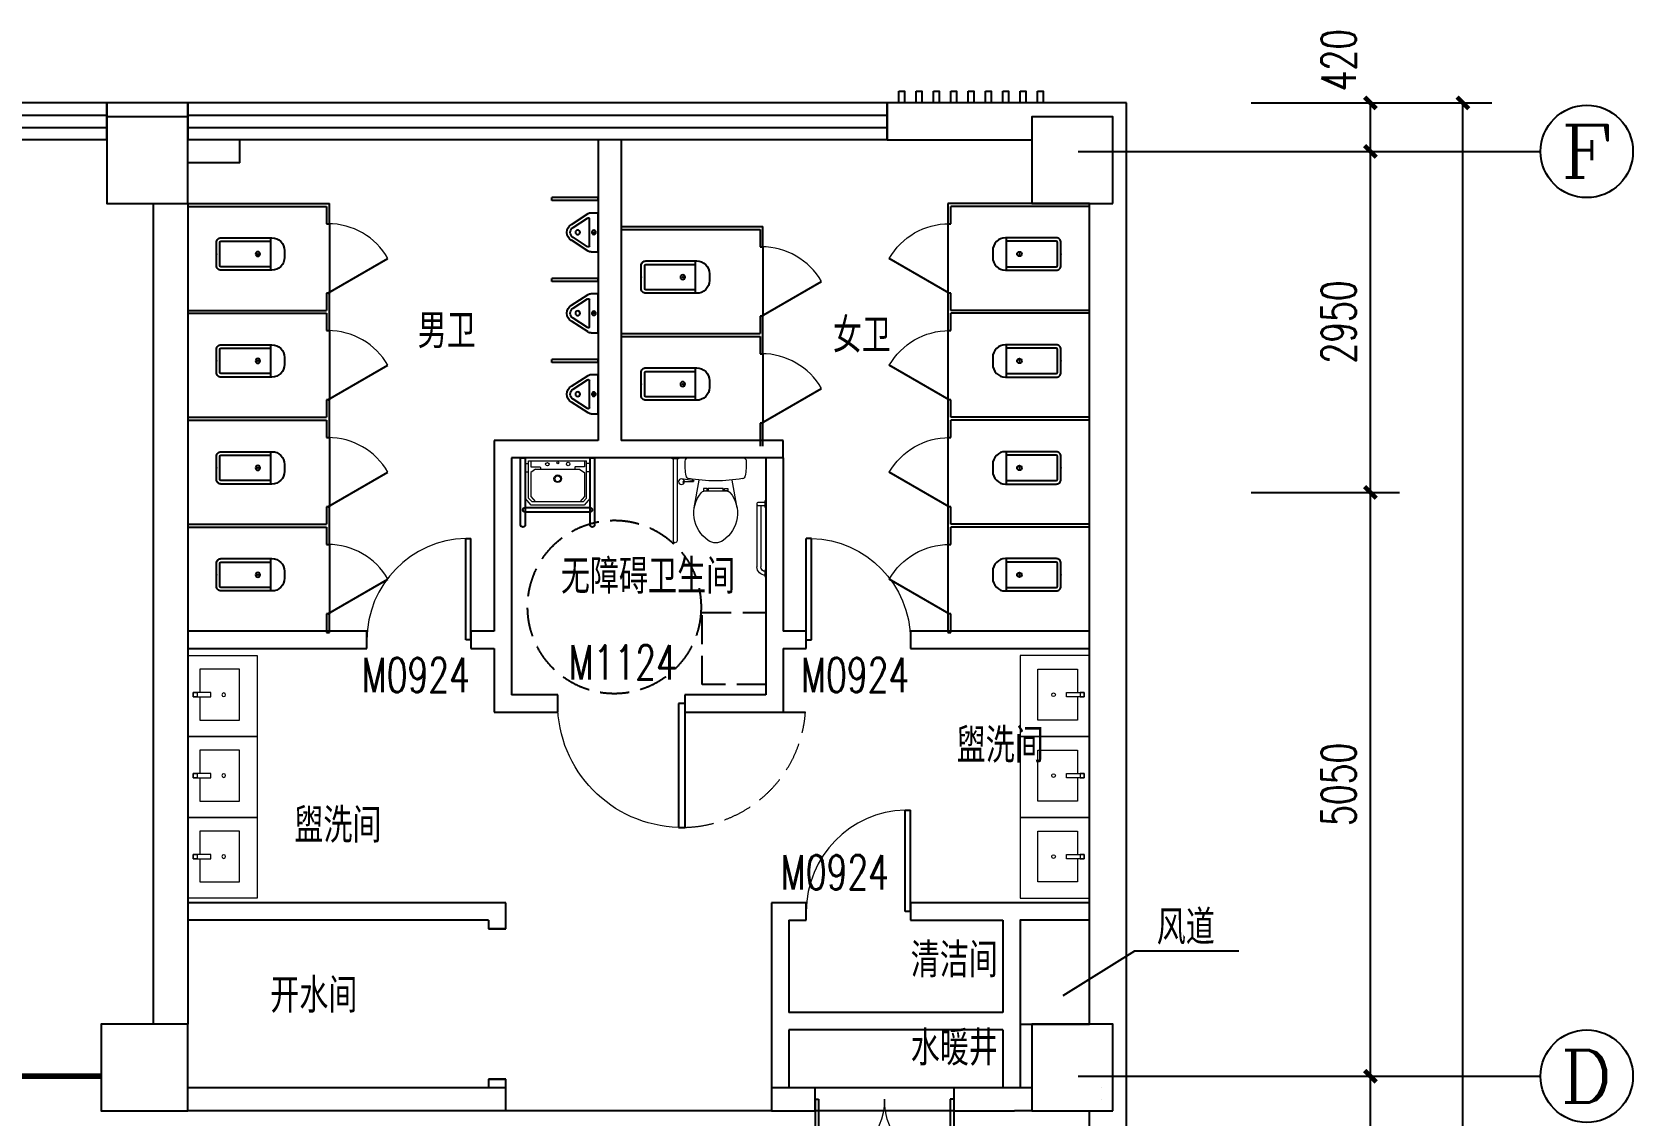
# Model space of a CAD drawing. Extents: x 2297255 to 2381355, y -608375 to -364775.
# Drawn here: x 2356455 to 2370302, y -567306 to -557929 of the extents above; entities that cross this region are included whole.
import ezdxf
from ezdxf.enums import TextEntityAlignment as Align

# ---------------------------------------------------------------- set-up
doc = ezdxf.new("R2010")
doc.units = 0
doc.header["$LTSCALE"] = 1000
doc.header["$MEASUREMENT"] = 0
doc.linetypes.add('CENTER', pattern=[2, 1.25, -0.25, 0.25, -0.25])
doc.linetypes.add('DASH', pattern=[0.35, 0.25, -0.1])
for name, color, linetype, lineweight in [('A-FLOR-IDEN', 7, 'Continuous', 20), ('A-LVTRY', 145, 'Continuous', 20), ('洁具', 144, 'Continuous', 9)]:
    doc.layers.add(name, color=color, linetype=linetype, lineweight=lineweight)
for name, color, linetype in [('AXIS', 3, 'Continuous'), ('AXIS_TEXT', 7, 'Continuous'), ('COLUMN', 9, 'Continuous'), ('LATRINE', 6, 'Continuous'), ('LVTRY', 6, 'Continuous'), ('PUB_DIM', 3, 'Continuous'), ('WALL', 9, 'Continuous'), ('WINDOW', 4, 'Continuous'), ('WINDOW_TEXT', 7, 'Continuous'), ('立面', 254, 'Continuous')]:
    doc.layers.add(name, color=color, linetype=linetype)
doc.styles.add('_TCH_AXIS', font='COMPLEX', dxfattribs={"bigfont": 'GBCBIG'})
doc.styles.add('_TCH_DIM_T3', font='SIMPLEX', dxfattribs={"width": 0.705882, "bigfont": 'GBCBIG'})
doc.styles.add('_TCH_WINDOW', font='SIMPLEX', dxfattribs={"height": 3.5, "bigfont": 'GBCBIG'})
doc.styles.add('COMPLEX', font='COMPLEX')
doc.styles.add('ROS', font='simhei.ttf', dxfattribs={"width": 0.7})
doc.dimstyles.new('_TCH_ARCH&&100', dxfattribs={"dimtxt": 297.5, "dimasz": 100, "dimexe": 250, "dimexo": 300, "dimgap": 126.25, "dimtad": 1, "dimdec": 0, "dimzin": 0, "dimdsep": 46, "dimtxsty": '_TCH_DIM_T3', "dimblk": 'ARCHTICK', "dimcen": 0.09, "dimclrt": 7, "dimazin": 2, "dimtfac": 1, "dimtdec": 0, "dimtix": 1, "dimtmove": 2, "dimatfit": 3, "dimfxl": 30, "dimtolj": 1, "dimtzin": 0, "dimarcsym": 0})

# ---------------------------------------------------------------- blocks, each defined once
blk = doc.blocks.new('$lvtry$00000200')
at = {"color": 0}
for p, q in [((-110, -40), (-110, -470)), ((100, -30), (-100, -30)), ((110, -470), (110, -40))]:
    blk.add_line(p, q, dxfattribs=at)
blk.add_lwpolyline([(100, 0), (-100, 0, 0.414214), (-140, -40), (-140, -480, 0.414214), (-30, -590), (30, -590, 0.414214), (140, -480), (140, -40, 0.414214)], format="xyb", close=True, dxfattribs=at)
blk.add_lwpolyline([(140, -470), (-140, -470)], dxfattribs=at)
blk.add_circle((0, -359), 20, dxfattribs=at)
for centre, start, end in [((-100, -40), 90, 180), ((100, -40), 0, 90)]:
    blk.add_arc(centre, 10, start, end, dxfattribs=at)
for p in [(0, 0), (0, -359)]:
    blk.add_point(p, dxfattribs=at)
blk = doc.blocks.new('$lvtry$00000107')
for p, q in [((-170, 0), (170, 0)), ((-170, -61), (-170, 0)), ((170, -61), (170, 0)), ((-162, -88), (-69, -231)), ((-124, -91), (-43, -216)), ((-116, -76), (116, -76)), ((43, -216), (124, -91)), ((69, -231), (162, -88))]:
    blk.add_line(p, q)
for centre, radius in [((0, -38), 17.7), ((0, -177), 20)]:
    blk.add_circle(centre, radius)
for centre, radius, start, end in [((-120, -61), 50, 180, 213.0863), ((-116, -86), 10, 90, 213.0863), ((116, -86), 10, 326.9137, 90), ((120, -61), 50, 326.9137, 0), ((0, -191), 80, 210, 330), ((0, -191), 50, 210, 330)]:
    blk.add_arc(centre, radius, start, end)
blk.add_point((0, -38))
blk = doc.blocks.new('52')
at = {"layer": 'A-LVTRY'}
for p, q in [((2025897, -89971), (2025897, -89427)), ((2025930, -89954), (2025930, -89427)), ((2025964, -89344), (2025974, -89344)), ((2025964, -89397), (2025964, -89344)), ((2025970, -89354), (2025964, -89354)), ((2025970, -89387), (2025964, -89387)), ((2025974, -89397), (2025964, -89397)), ((2025174, -89652), (2025174, -90361)), ((2025207, -90361), (2025207, -89652)), ((2025355, -89937), (2025396, -90178)), ((2025725, -89937), (2025684, -90178)), ((2025964, -89954), (2025914, -89954)), ((2025914, -89987), (2025964, -89987)), ((2025964, -89944), (2025974, -89944)), ((2025964, -89997), (2025964, -89944)), ((2025974, -89997), (2025964, -89997)), ((2025435, -90084), (2025465, -90084)), ((2025435, -90106), (2025435, -90084)), ((2025465, -90106), (2025435, -90106)), ((2025465, -90084), (2025465, -90106)), ((2025475, -90101), (2025465, -90101)), ((2025475, -90106), (2025475, -90084)), ((2025605, -90106), (2025475, -90106)), ((2025605, -90084), (2025605, -90106)), ((2025605, -90101), (2025615, -90101)), ((2025615, -90084), (2025615, -90106)), ((2025645, -90084), (2025615, -90084)), ((2025615, -90106), (2025645, -90106)), ((2025645, -90106), (2025645, -90084)), ((2025333, -90174), (2025244, -90189)), ((2025259, -90164), (2025344, -90164)), ((2025352, -90170), (2025339, -90176)), ((2025164, -90361), (2025164, -90371)), ((2025217, -90361), (2025164, -90361)), ((2025217, -90371), (2025217, -90361))]:
    blk.add_line(p, q, dxfattribs=at)
blk.add_circle((2025244, -90164), 25, dxfattribs=at)
for centre, radius, start, end in [((2025970, -89427), 73, 90, 180), ((2025970, -89427), 40, 90, 180), ((2025190, -89652), 16.5, 0, 180), ((2025634, -89890), 283, 124.2055, 219.7691), ((2025540, -89751), 116, 55.7945, 124.2055), ((2025446, -89890), 283, 320.2309, 55.7945), ((2025914, -89971), 16.5, 90, 270), ((2025440, -90052), 30, 219.7691, 265.5534), ((2025540, -88761), 1325, 265.5534, 274.4466), ((2025641, -90052), 30, 274.4466, 320.2309), ((2025259, -90159), 4.47, 188.438, 270), ((2025956, -90326), 681, 170.5677, 181.2905), ((2025314, -90219), 30, 99.3924, 170.5677), ((2025540, -91588), 1417, 80.6076, 99.3924), ((2025334, -90181), 7.2, 44.8093, 99.6071), ((2025349, -90181), 11.1, 71.5159, 152.1438), ((2025344, -90172), 8.66, 13.4092, 90), ((2025766, -90219), 30, 9.4323, 80.6076), ((2025124, -90326), 681, 358.7095, 9.4323), ((2025305, -90341), 30, 181.2905, 270), ((2025775, -90341), 30, 270, 358.7095)]:
    blk.add_arc(centre, radius, start, end, dxfattribs=at)
blk = doc.blocks.new('$plan$00003700')
at = {"layer": '洁具'}
for p, q in [((-279, -123), (-251, -123)), ((-277, -51), (-251, -51)), ((-251, -349), (-251, -26)), ((-251, -26), (251, -26)), ((-232, -26), (-232, -79)), ((-232, -79), (-154, -79)), ((-191, -100), (-232, -127)), ((-232, -127), (-232, -335)), ((-191, -100), (189, -100)), ((-149, -84), (-149, -100)), ((148, -84), (148, -100)), ((232, -79), (153, -79)), ((192, -101), (232, -127)), ((232, -26), (232, -79)), ((232, -127), (232, -335)), ((251, -349), (251, -26)), ((279, -51), (253, -51)), ((281, -123), (253, -123)), ((-221, -381), (-251, -349)), ((-232, -335), (-191, -381)), ((222, -381), (-221, -381)), ((232, -335), (191, -381)), ((222, -381), (251, -349))]:
    blk.add_line(p, q, dxfattribs=at)
blk.add_lwpolyline([(280, -350), (230, -410), (-230, -410), (-280, -350), (-280, 0), (280, 0)], close=True, dxfattribs=at)
for centre, radius in [((-89, -56), 15), ((1, -44), 8), ((91, -54), 15), ((1, -182), 33.1), ((1, -182), 24.9)]:
    blk.add_circle(centre, radius, dxfattribs=at)
for centre, start, end in [((-154, -84), 0, 90), ((153, -84), 90, 180), ((189, -105), 57.2444, 90)]:
    blk.add_arc(centre, 5, start, end, dxfattribs=at)
blk = doc.blocks.new('A$C372F7DB2')
at = {"layer": 'LVTRY'}
for points in [[(-580, -40, -1), (-580, 0), (0, 0), (0, -40)], [(-470, -39, -1), (-431, -39), (-431, -600, -1), (-470, -600)], [(-580, -640, -1), (-580, -600), (0, -600), (0, -640)]]:
    blk.add_lwpolyline(points, format="xyb", close=True, dxfattribs=at)
at = {"layer": 'LVTRY', "rotation": 269.9999999999999}
blk.add_blockref('$plan$00003700', (0, -320, 0), dxfattribs=at)
blk = doc.blocks.new('A$C549865D3')
at = {"layer": 'A-LVTRY'}
blk.add_lwpolyline([(299, 430), (550, 430), (550, 0), (0, 0), (0, 430), (252, 430)], dxfattribs=at)
for points in [[(252, 500), (252, 458), (299, 458), (299, 500)], [(299, 500), (299, 310), (252, 310), (252, 500)]]:
    blk.add_lwpolyline(points, close=True, dxfattribs=at)
blk.add_circle((275, 170), 20, dxfattribs=at)
blk = doc.blocks.new('2313414')
at = {"layer": 'A-LVTRY'}
blk.add_lwpolyline([(1698294, -109163), (1698294, -108463), (1698894, -108463), (1698894, -109163)], close=True, dxfattribs=at)
at = {"layer": 'A-LVTRY', "xscale": -0.8, "yscale": 0.8, "zscale": 0.8, "rotation": 90}
blk.add_blockref('A$C549865D3', (1698741, -108582), dxfattribs=at)
blk = doc.blocks.new('_ArchTick')
at = {"color": 0, "linetype": 'ByBlock', "const_width": 0.4}
blk.add_lwpolyline([(-0.5, -0.5), (0.5, 0.5)], dxfattribs=at)
blk = doc.blocks.new('*D134')
at = {"layer": 'Defpoints', "color": 0, "transparency": 16777216}
for p in [(16304, 19701), (17636, 19701), (16304, 19281)]:
    blk.add_point(p, dxfattribs=at)
at = {"layer": 'PUB_DIM', "color": 0, "lineweight": -2, "transparency": 16777216}
for p, q in [((16604, 19701), (17886, 19701)), ((17636, 19281), (17636, 19701)), ((16604, 19281), (17886, 19281))]:
    blk.add_line(p, q, dxfattribs=at)
at = {"layer": 'PUB_DIM', "color": 0, "lineweight": -2, "transparency": 16777216, "xscale": 100, "yscale": 100, "zscale": 100}
for p, rotation in [((17636, 19701), 90), ((17636, 19281), 270)]:
    blk.add_blockref('_ArchTick', p, dxfattribs=dict(at, rotation=rotation))
at = {"layer": 'PUB_DIM', "color": 7, "transparency": 16777216, "insert": (17361, 20071), "char_height": 297.5, "attachment_point": 5, "rotation": 90, "style": '_TCH_DIM_T3'}
blk.add_mtext('\\A1;420', dxfattribs=at)
blk = doc.blocks.new('*D135')
at = {"layer": 'Defpoints', "color": 0, "transparency": 16777216}
for p in [(16304, 19281), (17636, 19281), (16304, 16331)]:
    blk.add_point(p, dxfattribs=at)
at = {"layer": 'PUB_DIM', "color": 0, "lineweight": -2, "transparency": 16777216}
for p, q in [((16604, 19281), (17886, 19281)), ((17636, 16331), (17636, 19281)), ((16604, 16331), (17886, 16331))]:
    blk.add_line(p, q, dxfattribs=at)
at = {"layer": 'PUB_DIM', "color": 0, "lineweight": -2, "transparency": 16777216, "xscale": 100, "yscale": 100, "zscale": 100}
for p, rotation in [((17636, 19281), 90), ((17636, 16331), 270)]:
    blk.add_blockref('_ArchTick', p, dxfattribs=dict(at, rotation=rotation))
at = {"layer": 'PUB_DIM', "color": 7, "transparency": 16777216, "insert": (17361, 17806), "char_height": 297.5, "attachment_point": 5, "rotation": 90, "style": '_TCH_DIM_T3'}
blk.add_mtext('\\A1;2950', dxfattribs=at)
blk = doc.blocks.new('*D136')
at = {"layer": 'Defpoints', "color": 0, "transparency": 16777216}
for p in [(16304, 16331), (17636, 16331), (16304, 11281)]:
    blk.add_point(p, dxfattribs=at)
at = {"layer": 'PUB_DIM', "color": 0, "lineweight": -2, "transparency": 16777216}
for p, q in [((16604, 16331), (17886, 16331)), ((17636, 11281), (17636, 16331)), ((16604, 11281), (17886, 11281))]:
    blk.add_line(p, q, dxfattribs=at)
at = {"layer": 'PUB_DIM', "color": 0, "lineweight": -2, "transparency": 16777216, "xscale": 100, "yscale": 100, "zscale": 100}
for p, rotation in [((17636, 16331), 90), ((17636, 11281), 270)]:
    blk.add_blockref('_ArchTick', p, dxfattribs=dict(at, rotation=rotation))
at = {"layer": 'PUB_DIM', "color": 7, "transparency": 16777216, "insert": (17361, 13806), "char_height": 297.5, "attachment_point": 5, "rotation": 90, "style": '_TCH_DIM_T3'}
blk.add_mtext('\\A1;5050', dxfattribs=at)
blk = doc.blocks.new('*D137')
at = {"layer": 'Defpoints', "color": 0, "transparency": 16777216}
for p in [(16304, 11281), (17636, 11281), (16304, 3281)]:
    blk.add_point(p, dxfattribs=at)
at = {"layer": 'PUB_DIM', "color": 0, "lineweight": -2, "transparency": 16777216}
for p, q in [((16604, 11281), (17886, 11281)), ((17636, 3281), (17636, 11281)), ((16604, 3281), (17886, 3281))]:
    blk.add_line(p, q, dxfattribs=at)
at = {"layer": 'PUB_DIM', "color": 0, "lineweight": -2, "transparency": 16777216, "xscale": 100, "yscale": 100, "zscale": 100}
for p, rotation in [((17636, 11281), 90), ((17636, 3281), 270)]:
    blk.add_blockref('_ArchTick', p, dxfattribs=dict(at, rotation=rotation))
at = {"layer": 'PUB_DIM', "color": 7, "transparency": 16777216, "insert": (17361, 7281), "char_height": 297.5, "attachment_point": 5, "rotation": 90, "style": '_TCH_DIM_T3'}
blk.add_mtext('\\A1;8000', dxfattribs=at)
blk = doc.blocks.new('*D141')
at = {"layer": 'Defpoints', "color": 0, "transparency": 16777216}
for p in [(17245, 19701), (18436, 19701), (17245, -11019)]:
    blk.add_point(p, dxfattribs=at)
at = {"layer": 'PUB_DIM', "color": 0, "lineweight": -2, "transparency": 16777216}
for p, q in [((17545, 19701), (18686, 19701)), ((18436, -11019), (18436, 19701)), ((17545, -11019), (18686, -11019))]:
    blk.add_line(p, q, dxfattribs=at)
at = {"layer": 'PUB_DIM', "color": 0, "lineweight": -2, "transparency": 16777216, "xscale": 100, "yscale": 100, "zscale": 100}
for p, rotation in [((18436, 19701), 90), ((18436, -11019), 270)]:
    blk.add_blockref('_ArchTick', p, dxfattribs=dict(at, rotation=rotation))
at = {"layer": 'PUB_DIM', "color": 7, "transparency": 16777216, "insert": (18161, 4341), "char_height": 297.5, "attachment_point": 5, "rotation": 90, "style": '_TCH_DIM_T3'}
blk.add_mtext('\\A1;30720', dxfattribs=at)
blk = doc.blocks.new('*D281')
at = {"layer": 'Defpoints', "color": 0, "transparency": 16777216}
for p in [(16304, 19701), (17636, 19701), (16304, 19281)]:
    blk.add_point(p, dxfattribs=at)
at = {"layer": 'PUB_DIM', "color": 0, "lineweight": -2, "transparency": 16777216}
for p, q in [((16604, 19701), (17886, 19701)), ((17636, 19281), (17636, 19701)), ((16604, 19281), (17886, 19281))]:
    blk.add_line(p, q, dxfattribs=at)
at = {"layer": 'PUB_DIM', "color": 0, "lineweight": -2, "transparency": 16777216, "xscale": 100, "yscale": 100, "zscale": 100}
for p, rotation in [((17636, 19701), 90), ((17636, 19281), 270)]:
    blk.add_blockref('_ArchTick', p, dxfattribs=dict(at, rotation=rotation))
at = {"layer": 'PUB_DIM', "color": 7, "transparency": 16777216, "insert": (17361, 20071), "char_height": 297.5, "attachment_point": 5, "rotation": 90, "style": '_TCH_DIM_T3'}
blk.add_mtext('\\A1;420', dxfattribs=at)
blk = doc.blocks.new('*D282')
at = {"layer": 'Defpoints', "color": 0, "transparency": 16777216}
for p in [(16304, 19281), (17636, 19281), (16304, 16331)]:
    blk.add_point(p, dxfattribs=at)
at = {"layer": 'PUB_DIM', "color": 0, "lineweight": -2, "transparency": 16777216}
for p, q in [((16604, 19281), (17886, 19281)), ((17636, 16331), (17636, 19281)), ((16604, 16331), (17886, 16331))]:
    blk.add_line(p, q, dxfattribs=at)
at = {"layer": 'PUB_DIM', "color": 0, "lineweight": -2, "transparency": 16777216, "xscale": 100, "yscale": 100, "zscale": 100}
for p, rotation in [((17636, 19281), 90), ((17636, 16331), 270)]:
    blk.add_blockref('_ArchTick', p, dxfattribs=dict(at, rotation=rotation))
at = {"layer": 'PUB_DIM', "color": 7, "transparency": 16777216, "insert": (17361, 17806), "char_height": 297.5, "attachment_point": 5, "rotation": 90, "style": '_TCH_DIM_T3'}
blk.add_mtext('\\A1;2950', dxfattribs=at)
blk = doc.blocks.new('*D283')
at = {"layer": 'Defpoints', "color": 0, "transparency": 16777216}
for p in [(16304, 16331), (17636, 16331), (16304, 11281)]:
    blk.add_point(p, dxfattribs=at)
at = {"layer": 'PUB_DIM', "color": 0, "lineweight": -2, "transparency": 16777216}
for p, q in [((16604, 16331), (17886, 16331)), ((17636, 11281), (17636, 16331)), ((16604, 11281), (17886, 11281))]:
    blk.add_line(p, q, dxfattribs=at)
at = {"layer": 'PUB_DIM', "color": 0, "lineweight": -2, "transparency": 16777216, "xscale": 100, "yscale": 100, "zscale": 100}
for p, rotation in [((17636, 16331), 90), ((17636, 11281), 270)]:
    blk.add_blockref('_ArchTick', p, dxfattribs=dict(at, rotation=rotation))
at = {"layer": 'PUB_DIM', "color": 7, "transparency": 16777216, "insert": (17361, 13806), "char_height": 297.5, "attachment_point": 5, "rotation": 90, "style": '_TCH_DIM_T3'}
blk.add_mtext('\\A1;5050', dxfattribs=at)
blk = doc.blocks.new('*D284')
at = {"layer": 'Defpoints', "color": 0, "transparency": 16777216}
for p in [(16304, 11281), (17636, 11281), (16304, 3281)]:
    blk.add_point(p, dxfattribs=at)
at = {"layer": 'PUB_DIM', "color": 0, "lineweight": -2, "transparency": 16777216}
for p, q in [((16604, 11281), (17886, 11281)), ((17636, 3281), (17636, 11281)), ((16604, 3281), (17886, 3281))]:
    blk.add_line(p, q, dxfattribs=at)
at = {"layer": 'PUB_DIM', "color": 0, "lineweight": -2, "transparency": 16777216, "xscale": 100, "yscale": 100, "zscale": 100}
for p, rotation in [((17636, 11281), 90), ((17636, 3281), 270)]:
    blk.add_blockref('_ArchTick', p, dxfattribs=dict(at, rotation=rotation))
at = {"layer": 'PUB_DIM', "color": 7, "transparency": 16777216, "insert": (17361, 7281), "char_height": 297.5, "attachment_point": 5, "rotation": 90, "style": '_TCH_DIM_T3'}
blk.add_mtext('\\A1;8000', dxfattribs=at)
blk = doc.blocks.new('*D288')
at = {"layer": 'Defpoints', "color": 0, "transparency": 16777216}
for p in [(17245, 19701), (18436, 19701), (17245, -11019)]:
    blk.add_point(p, dxfattribs=at)
at = {"layer": 'PUB_DIM', "color": 0, "lineweight": -2, "transparency": 16777216}
for p, q in [((17545, 19701), (18686, 19701)), ((18436, -11019), (18436, 19701)), ((17545, -11019), (18686, -11019))]:
    blk.add_line(p, q, dxfattribs=at)
at = {"layer": 'PUB_DIM', "color": 0, "lineweight": -2, "transparency": 16777216, "xscale": 100, "yscale": 100, "zscale": 100}
for p, rotation in [((18436, 19701), 90), ((18436, -11019), 270)]:
    blk.add_blockref('_ArchTick', p, dxfattribs=dict(at, rotation=rotation))
at = {"layer": 'PUB_DIM', "color": 7, "transparency": 16777216, "insert": (18161, 4341), "char_height": 297.5, "attachment_point": 5, "rotation": 90, "style": '_TCH_DIM_T3'}
blk.add_mtext('\\A1;30720', dxfattribs=at)
blk = doc.blocks.new('_FZHK')
blk.add_lwpolyline([(-0.5, -0.5), (0.5, -0.5), (0.5, 0.5), (-0.5, 0.5)], close=True)
blk = doc.blocks.new('$WINLIB2D$00000001')
at = {"color": 0}
for points in [[(-0.5, 0.5), (-0.5, -0.5)], [(-0.5, 0.5), (0.5, 0.5)], [(0.5, -0.5), (0.5, 0.5)], [(0.5, 0.1667), (-0.5, 0.1667)], [(0.5, -0.1667), (-0.5, -0.1667)], [(-0.5, -0.5), (0.5, -0.5)]]:
    blk.add_lwpolyline(points, dxfattribs=at)
blk = doc.blocks.new('*D541')
at = {"layer": 'Defpoints', "color": 0, "transparency": 16777216}
for p in [(16304, 19701), (17636, 19701), (16304, 19281)]:
    blk.add_point(p, dxfattribs=at)
at = {"layer": 'PUB_DIM', "color": 0, "lineweight": -2, "transparency": 16777216}
for p, q in [((16604, 19701), (17886, 19701)), ((17636, 19281), (17636, 19701)), ((16604, 19281), (17886, 19281))]:
    blk.add_line(p, q, dxfattribs=at)
at = {"layer": 'PUB_DIM', "color": 0, "lineweight": -2, "transparency": 16777216, "xscale": 100, "yscale": 100, "zscale": 100}
for p, rotation in [((17636, 19701), 90), ((17636, 19281), 270)]:
    blk.add_blockref('_ArchTick', p, dxfattribs=dict(at, rotation=rotation))
at = {"layer": 'PUB_DIM', "color": 7, "transparency": 16777216, "insert": (17361, 20071), "char_height": 297.5, "attachment_point": 5, "rotation": 90, "style": '_TCH_DIM_T3'}
blk.add_mtext('\\A1;420', dxfattribs=at)
blk = doc.blocks.new('*D542')
at = {"layer": 'Defpoints', "color": 0, "transparency": 16777216}
for p in [(16304, 19281), (17636, 19281), (16304, 16331)]:
    blk.add_point(p, dxfattribs=at)
at = {"layer": 'PUB_DIM', "color": 0, "lineweight": -2, "transparency": 16777216}
for p, q in [((16604, 19281), (17886, 19281)), ((17636, 16331), (17636, 19281)), ((16604, 16331), (17886, 16331))]:
    blk.add_line(p, q, dxfattribs=at)
at = {"layer": 'PUB_DIM', "color": 0, "lineweight": -2, "transparency": 16777216, "xscale": 100, "yscale": 100, "zscale": 100}
for p, rotation in [((17636, 19281), 90), ((17636, 16331), 270)]:
    blk.add_blockref('_ArchTick', p, dxfattribs=dict(at, rotation=rotation))
at = {"layer": 'PUB_DIM', "color": 7, "transparency": 16777216, "insert": (17361, 17806), "char_height": 297.5, "attachment_point": 5, "rotation": 90, "style": '_TCH_DIM_T3'}
blk.add_mtext('\\A1;2950', dxfattribs=at)
blk = doc.blocks.new('*D543')
at = {"layer": 'Defpoints', "color": 0, "transparency": 16777216}
for p in [(16304, 16331), (17636, 16331), (16304, 11281)]:
    blk.add_point(p, dxfattribs=at)
at = {"layer": 'PUB_DIM', "color": 0, "lineweight": -2, "transparency": 16777216}
for p, q in [((16604, 16331), (17886, 16331)), ((17636, 11281), (17636, 16331)), ((16604, 11281), (17886, 11281))]:
    blk.add_line(p, q, dxfattribs=at)
at = {"layer": 'PUB_DIM', "color": 0, "lineweight": -2, "transparency": 16777216, "xscale": 100, "yscale": 100, "zscale": 100}
for p, rotation in [((17636, 16331), 90), ((17636, 11281), 270)]:
    blk.add_blockref('_ArchTick', p, dxfattribs=dict(at, rotation=rotation))
at = {"layer": 'PUB_DIM', "color": 7, "transparency": 16777216, "insert": (17361, 13806), "char_height": 297.5, "attachment_point": 5, "rotation": 90, "style": '_TCH_DIM_T3'}
blk.add_mtext('\\A1;5050', dxfattribs=at)
blk = doc.blocks.new('*D544')
at = {"layer": 'Defpoints', "color": 0, "transparency": 16777216}
for p in [(16304, 11281), (17636, 11281), (16304, 3281)]:
    blk.add_point(p, dxfattribs=at)
at = {"layer": 'PUB_DIM', "color": 0, "lineweight": -2, "transparency": 16777216}
for p, q in [((16604, 11281), (17886, 11281)), ((17636, 3281), (17636, 11281)), ((16604, 3281), (17886, 3281))]:
    blk.add_line(p, q, dxfattribs=at)
at = {"layer": 'PUB_DIM', "color": 0, "lineweight": -2, "transparency": 16777216, "xscale": 100, "yscale": 100, "zscale": 100}
for p, rotation in [((17636, 11281), 90), ((17636, 3281), 270)]:
    blk.add_blockref('_ArchTick', p, dxfattribs=dict(at, rotation=rotation))
at = {"layer": 'PUB_DIM', "color": 7, "transparency": 16777216, "insert": (17361, 7281), "char_height": 297.5, "attachment_point": 5, "rotation": 90, "style": '_TCH_DIM_T3'}
blk.add_mtext('\\A1;8000', dxfattribs=at)
blk = doc.blocks.new('*D548')
at = {"layer": 'Defpoints', "color": 0, "transparency": 16777216}
for p in [(17245, 19701), (18436, 19701), (17245, -11019)]:
    blk.add_point(p, dxfattribs=at)
at = {"layer": 'PUB_DIM', "color": 0, "lineweight": -2, "transparency": 16777216}
for p, q in [((17545, 19701), (18686, 19701)), ((18436, -11019), (18436, 19701)), ((17545, -11019), (18686, -11019))]:
    blk.add_line(p, q, dxfattribs=at)
at = {"layer": 'PUB_DIM', "color": 0, "lineweight": -2, "transparency": 16777216, "xscale": 100, "yscale": 100, "zscale": 100}
for p, rotation in [((18436, 19701), 90), ((18436, -11019), 270)]:
    blk.add_blockref('_ArchTick', p, dxfattribs=dict(at, rotation=rotation))
at = {"layer": 'PUB_DIM', "color": 7, "transparency": 16777216, "insert": (18161, 4341), "char_height": 297.5, "attachment_point": 5, "rotation": 90, "style": '_TCH_DIM_T3'}
blk.add_mtext('\\A1;30720', dxfattribs=at)
blk = doc.blocks.new('_AXISO')
blk.add_circle((0, 0), 0.5)
at = {"layer": 'AXIS_TEXT', "style": 'COMPLEX', "width": 1.041667}
blk.add_attdef('A', text='', height=0.56, dxfattribs=at).set_placement((-0.25, -0.28), (0.25, -0.28), align=Align.FIT)
blk = doc.blocks.new('$DorLib2D$00000002')
for p, q in [((-0.5, 0), (-0.5, 0.4875)), ((-0.475, 0.4875), (-0.5, 0.4875)), ((-0.475, 0), (-0.475, 0.4875)), ((0.475, 0), (0.475, 0.4875)), ((0.475, 0.4875), (0.5, 0.4875)), ((0.5, 0), (0.5, 0.4875)), ((-0.5, 0), (-0.475, 0)), ((0.5, 0), (0.475, 0))]:
    blk.add_line(p, q)
at = {"lineweight": 13}
for centre, start, end in [((-0.4875, 0), 0, 88.53072), ((0.4875, 0), 91.46928, 180)]:
    blk.add_arc(centre, 0.4875, start, end, dxfattribs=at)
blk = doc.blocks.new('$TCHSYS$APDOOR2D')
blk.add_line((0.5, 0), (0, 0.866))
at = {"lineweight": 13}
blk.add_arc((0.5, 0), 1, 120, 180, dxfattribs=at)
blk = doc.blocks.new('$DorLib2D$00000001')
for p, q in [((0.45, 0.975), (0.5, 0.975)), ((0.45, 0), (0.45, 0.975)), ((0.5, 0), (0.5, 0.975)), ((0.5, 0), (0.45, 0))]:
    blk.add_line(p, q)
at = {"lineweight": 13}
blk.add_arc((0.475, 0), 0.975, 91.4693, 180, dxfattribs=at)
blk = doc.blocks.new('A$C5FE91731')
for p, q in [((12556.8, 14431.1), (12750.6, 14431.1)), ((12456.8, 10981.1), (10156.8, 10981.1))]:
    blk.add_line(p, q)
at = {"color": 175}
for points in [[(13556.8, 19801.1), (13606.8, 19801.1), (13606.8, 19701.1), (13556.8, 19701.1)], [(13706.8, 19801.1), (13756.8, 19801.1), (13756.8, 19701.1), (13706.8, 19701.1)], [(13856.8, 19801.1), (13906.8, 19801.1), (13906.8, 19701.1), (13856.8, 19701.1)], [(14006.8, 19801.1), (14056.8, 19801.1), (14056.8, 19701.1), (14006.8, 19701.1)], [(14156.8, 19801.1), (14206.8, 19801.1), (14206.8, 19701.1), (14156.8, 19701.1)], [(14306.8, 19801.1), (14356.8, 19801.1), (14356.8, 19701.1), (14306.8, 19701.1)], [(14456.8, 19801.1), (14506.8, 19801.1), (14506.8, 19701.1), (14456.8, 19701.1)], [(14606.8, 19801.1), (14656.8, 19801.1), (14656.8, 19701.1), (14606.8, 19701.1)], [(14756.8, 19801.1), (14806.8, 19801.1), (14806.8, 19701.1), (14756.8, 19701.1)]]:
    blk.add_lwpolyline(points, close=True, dxfattribs=at)
at = {"linetype": 'DASH'}
blk.add_lwpolyline([(11856.8, 15293.7), (12406.8, 15293.7), (12406.8, 14668.7), (11856.8, 14668.7)], close=True, dxfattribs=at)
blk.add_lwpolyline([(15206.8, 12631.1), (14606.8, 12631.1), (14606.8, 11731.1), (15206.8, 11731.1)], close=True)
blk.add_lwpolyline([(14977.7, 11978.1), (15599.2, 12366.8), (16497.9, 12366.8)])
blk.add_circle((11096.6, 15340), 750, dxfattribs=at)
at = {"linetype": 'DASH', "lineweight": 13}
blk.add_arc((11679.3, 14505.7), 1072.5, 271.46928, 356.00891, dxfattribs=at)
at = {"layer": 'AXIS'}
for p, q in [((15106.8, 19281.1), (19106.8, 19281.1)), ((15106.8, 11281.1), (19106.8, 11281.1))]:
    blk.add_line(p, q, dxfattribs=at)
at = {"layer": 'LATRINE'}
for p, q in [((7406.8, 18831.1), (8631.8, 18831.1)), ((7406.8, 18831.1), (7406.8, 18806.1)), ((7406.8, 18806.1), (8606.8, 18806.1)), ((8606.8, 18806.1), (8606.8, 18656.1)), ((8631.8, 18656.1), (8631.8, 18831.1)), ((13981.3, 18831.1), (13981.3, 18656.1)), ((15206.8, 18831.1), (13981.3, 18831.1)), ((14006.3, 18656.1), (14006.3, 18806.1)), ((15206.8, 18806.1), (14006.3, 18806.1)), ((15206.8, 18806.1), (15206.8, 18831.1)), ((8606.8, 18656.1), (8631.8, 18656.1)), ((8631.8, 18656.1, 400), (8631.8, 18056.1, 400)), ((11156.8, 18631.1), (12381.8, 18631.1)), ((11156.8, 18631.1), (11156.8, 18606.1)), ((11156.8, 18606.1), (12356.8, 18606.1)), ((12356.8, 18606.1), (12356.8, 18456.1)), ((12381.8, 18456.1), (12381.8, 18631.1)), ((13981.3, 18656.1), (14006.3, 18656.1)), ((13981.3, 18656.1, 400), (13981.3, 18056.1, 400)), ((12356.8, 18456.1), (12381.8, 18456.1)), ((12381.8, 18456.1, 400), (12381.8, 17856.1, 400)), ((8631.8, 18056.1), (8606.8, 18056.1)), ((8606.8, 18056.1), (8606.8, 17906.1)), ((8631.8, 17893.6), (8631.8, 18056.1)), ((14006.3, 18056.1), (13981.3, 18056.1)), ((13981.3, 18056.1), (13981.3, 17893.6)), ((14006.3, 17906.1), (14006.3, 18056.1)), ((7406.8, 17906.1), (8606.8, 17906.1)), ((7406.8, 17906.1), (7406.8, 17881.1)), ((7406.8, 17881.1), (8606.8, 17881.1)), ((8606.8, 17881.1), (8606.8, 17731.1)), ((8631.8, 17731.1), (8631.8, 17893.6)), ((13981.3, 17893.6), (13981.3, 17731.1)), ((15206.8, 17906.1), (14006.3, 17906.1)), ((15206.8, 17881.1), (14006.3, 17881.1)), ((14006.3, 17731.1), (14006.3, 17881.1)), ((15206.8, 17881.1), (15206.8, 17906.1)), ((8606.8, 17731.1), (8631.8, 17731.1)), ((8631.8, 17731.1, 400), (8631.8, 17131.1, 400)), ((12381.8, 17856.1), (12356.8, 17856.1)), ((12356.8, 17856.1), (12356.8, 17706.1)), ((12381.8, 17693.6), (12381.8, 17856.1)), ((13981.3, 17731.1), (14006.3, 17731.1)), ((13981.3, 17731.1, 400), (13981.3, 17131.1, 400)), ((11156.8, 17706.1), (12356.8, 17706.1)), ((11156.8, 17706.1), (11156.8, 17681.1)), ((11156.8, 17681.1), (12356.8, 17681.1)), ((12356.8, 17681.1), (12356.8, 17531.1)), ((12381.8, 17531.1), (12381.8, 17693.6)), ((12356.8, 17531.1), (12381.8, 17531.1)), ((12381.8, 17531.1, 400), (12381.8, 16931.1, 400)), ((8631.8, 17131.1), (8606.8, 17131.1)), ((8606.8, 17131.1), (8606.8, 16981.1)), ((8631.8, 16968.6), (8631.8, 17131.1)), ((14006.3, 17131.1), (13981.3, 17131.1)), ((13981.3, 17131.1), (13981.3, 16968.6)), ((14006.3, 16981.1), (14006.3, 17131.1)), ((7406.8, 16981.1), (8606.8, 16981.1)), ((7406.8, 16981.1), (7406.8, 16956.1)), ((7406.8, 16956.1), (8606.8, 16956.1)), ((8606.8, 16956.1), (8606.8, 16806.1)), ((8631.8, 16806.1), (8631.8, 16968.6)), ((12381.8, 16931.1), (12356.8, 16931.1)), ((12356.8, 16931.1), (12356.8, 16731.1)), ((12381.8, 16731.1), (12381.8, 16931.1)), ((13981.3, 16968.6), (13981.3, 16806.1)), ((15206.8, 16981.1), (14006.3, 16981.1)), ((15206.8, 16956.1), (14006.3, 16956.1)), ((14006.3, 16806.1), (14006.3, 16956.1)), ((15206.8, 16956.1), (15206.8, 16981.1)), ((8606.8, 16806.1), (8631.8, 16806.1)), ((8631.8, 16806.1, 400), (8631.8, 16206.1, 400)), ((13981.3, 16806.1), (14006.3, 16806.1)), ((13981.3, 16806.1, 400), (13981.3, 16206.1, 400)), ((8631.8, 16206.1), (8606.8, 16206.1)), ((8606.8, 16206.1), (8606.8, 16056.1)), ((8631.8, 16043.6), (8631.8, 16206.1)), ((14006.3, 16206.1), (13981.3, 16206.1)), ((13981.3, 16206.1), (13981.3, 16043.6)), ((14006.3, 16056.1), (14006.3, 16206.1)), ((7406.8, 16056.1), (8606.8, 16056.1)), ((7406.8, 16056.1), (7406.8, 16031.1)), ((7406.8, 16031.1), (8606.8, 16031.1)), ((8606.8, 16031.1), (8606.8, 15881.1)), ((8631.8, 15881.1), (8631.8, 16043.6)), ((13981.3, 16043.6), (13981.3, 15881.1)), ((15206.8, 16056.1), (14006.3, 16056.1)), ((15206.8, 16031.1), (14006.3, 16031.1)), ((14006.3, 15881.1), (14006.3, 16031.1)), ((15206.8, 16031.1), (15206.8, 16056.1)), ((8606.8, 15881.1), (8631.8, 15881.1)), ((8631.8, 15881.1, 400), (8631.8, 15281.1, 400)), ((13981.3, 15881.1), (14006.3, 15881.1)), ((13981.3, 15881.1, 400), (13981.3, 15281.1, 400)), ((8631.8, 15281.1), (8606.8, 15281.1)), ((8606.8, 15281.1), (8606.8, 15118.6)), ((8631.8, 15118.6), (8631.8, 15281.1)), ((14006.3, 15281.1), (13981.3, 15281.1)), ((13981.3, 15281.1), (13981.3, 15118.6)), ((14006.3, 15118.6), (14006.3, 15281.1)), ((8606.8, 15118.6), (8631.8, 15118.6)), ((13981.3, 15118.6), (14006.3, 15118.6))]:
    blk.add_line(p, q, dxfattribs=at)
at = {"layer": 'LVTRY', "linetype": 'Continuous'}
for p, q in [((10956.8, 18881.1), (10556.8, 18881.1)), ((10556.8, 18856.1), (10556.8, 18881.1)), ((10956.8, 18856.1), (10556.8, 18856.1)), ((10956.8, 18856.1), (10956.8, 18881.1)), ((10956.8, 18181.1), (10556.8, 18181.1)), ((10556.8, 18156.1), (10556.8, 18181.1)), ((10956.8, 18156.1), (10556.8, 18156.1)), ((10956.8, 18156.1), (10956.8, 18181.1)), ((10956.8, 17481.1), (10556.8, 17481.1)), ((10556.8, 17456.1), (10556.8, 17481.1)), ((10956.8, 17456.1), (10556.8, 17456.1)), ((10956.8, 17456.1), (10956.8, 17481.1))]:
    blk.add_line(p, q, dxfattribs=at)
at = {"layer": 'WALL'}
for p, q in [((7106.8, 19701.1), (6706.8, 19701.1)), ((6706.8, 19701.1), (6706.8, 19581.1)), ((7406.8, 19701.1), (7106.8, 19701.1)), ((7406.8, 19581.1), (7406.8, 19701.1)), ((15526.8, 19701.1), (13456.8, 19701.1)), ((13456.8, 19701.1), (13456.8, 19381.1)), ((15526.8, 15081.1), (15526.8, 19701.1)), ((7856.8, 19381.1), (7406.8, 19381.1)), ((7856.8, 19181.1), (7856.8, 19381.1)), ((10956.8, 19381.1), (10956.8, 16781.1)), ((11156.8, 19381.1), (10956.8, 19381.1)), ((11156.8, 19381.1), (11156.8, 16781.1)), ((13456.8, 19381.1), (14706.8, 19381.1)), ((7856.8, 19181.1), (7406.8, 19181.1)), ((7106.8, 18831.1), (7106.8, 15081.1)), ((7406.8, 18831.1), (7406.8, 15081.1)), ((15206.8, 15081.1), (15206.8, 18831.1)), ((10056.8, 16781.1), (10056.8, 15131.1)), ((10956.8, 16781.1), (10056.8, 16781.1)), ((12369.3, 16781.1), (11156.8, 16781.1)), ((12556.8, 16781.1), (12369.3, 16781.1)), ((12556.8, 16631.1), (12556.8, 16781.1)), ((10206.8, 16631.1), (10206.8, 15081.1)), ((11056.8, 16631.1), (10206.8, 16631.1)), ((12369.3, 16631.1), (11056.8, 16631.1)), ((12556.8, 16631.1), (12369.3, 16631.1)), ((12406.8, 16631.1), (12406.8, 15081.1)), ((12556.8, 16631.1), (12556.8, 15131.1)), ((8956.8, 15131.1), (7406.8, 15131.1)), ((8956.8, 14981.1), (8956.8, 15131.1)), ((10056.8, 15131.1), (9856.8, 15131.1)), ((9856.8, 15131.1), (9856.8, 14981.1)), ((12756.8, 15131.1), (12556.8, 15131.1)), ((12756.8, 14981.1), (12756.8, 15131.1)), ((15206.8, 15131.1), (13656.8, 15131.1)), ((13656.8, 15131.1), (13656.8, 14981.1)), ((7106.8, 15081.1), (7106.8, 12681.1)), ((7406.8, 15081.1), (7406.8, 12681.1)), ((7406.8, 14981.1), (8956.8, 14981.1)), ((9856.8, 14981.1), (10056.8, 14981.1)), ((10056.8, 14981.1), (10056.8, 14431.1)), ((10206.8, 15081.1), (10206.8, 14581.1)), ((12406.8, 15081.1), (12406.8, 14581.1)), ((12556.8, 14981.1), (12756.8, 14981.1)), ((12556.8, 14981.1), (12556.8, 14431.1)), ((13656.8, 14981.1), (15206.8, 14981.1)), ((15206.8, 12681.1), (15206.8, 15081.1)), ((15526.8, 12681.1), (15526.8, 15081.1)), ((10606.8, 14581.1), (10206.8, 14581.1)), ((10606.8, 14431.1), (10606.8, 14581.1)), ((12406.8, 14581.1), (11706.8, 14581.1)), ((11706.8, 14581.1), (11706.8, 14431.1)), ((10056.8, 14431.1), (10606.8, 14431.1)), ((11706.8, 14431.1), (12556.8, 14431.1)), ((10156.8, 12781.1), (7406.8, 12781.1)), ((10156.8, 12556.1), (10156.8, 12781.1)), ((12756.8, 12781.1), (12456.8, 12781.1)), ((12456.8, 12781.1), (12456.8, 11781.1)), ((12756.8, 12631.1), (12756.8, 12781.1)), ((14556.8, 12781.1), (13656.8, 12781.1)), ((13656.8, 12781.1), (13656.8, 12631.1)), ((15206.8, 12781.1), (14556.8, 12781.1)), ((7106.8, 12681.1), (7106.8, 11731.1)), ((7406.8, 12681.1), (7406.8, 11731.1)), ((10006.8, 12631.1), (7406.8, 12631.1)), ((10006.8, 12631.1), (10006.8, 12556.1)), ((12606.8, 12631.1), (12756.8, 12631.1)), ((12606.8, 12631.1), (12606.8, 11831.1)), ((13656.8, 12631.1), (14456.8, 12631.1)), ((14456.8, 12631.1), (14456.8, 11831.1)), ((15206.8, 12631.1), (14606.8, 12631.1)), ((14606.8, 12631.1), (14606.8, 11781.1)), ((15206.8, 11731.1), (15206.8, 12681.1)), ((15526.8, 11081.1), (15526.8, 12681.1)), ((10006.8, 12556.1), (10156.8, 12556.1)), ((12456.8, 11781.1), (12456.8, 11181.1)), ((14456.8, 11831.1), (12606.8, 11831.1)), ((14606.8, 11781.1), (14606.8, 11181.1)), ((12606.8, 11681.1), (12606.8, 11181.1)), ((14456.8, 11681.1), (12606.8, 11681.1)), ((14456.8, 11681.1), (14456.8, 11181.1)), ((10156.8, 11255.6), (10006.8, 11255.6)), ((10006.8, 11255.6), (10006.8, 11181.1)), ((10156.8, 11181.1), (10156.8, 11255.6)), ((15306.8, 11281.1), (15306.8, 11281.1)), ((15526.8, 3281.1), (15526.8, 11281.1)), ((10156.8, 11181.1), (7406.8, 11181.1)), ((10156.8, 10981.1), (10156.8, 11181.1)), ((12832.1, 11181.1), (12456.8, 11181.1)), ((12456.8, 11181.1), (12456.8, 10981.1)), ((12832.1, 10981.1), (12832.1, 11181.1)), ((14556.8, 11181.1), (14032.1, 11181.1)), ((14032.1, 11181.1), (14032.1, 10981.1)), ((14706.8, 11181.1), (14556.8, 11181.1)), ((15306.8, 11181.1), (15306.8, 11181.1)), ((15306.8, 11081.1), (15306.8, 11081.1)), ((10156.8, 10981.1), (7406.8, 10981.1)), ((12456.8, 10981.1), (12832.1, 10981.1)), ((14032.1, 10981.1), (14556.8, 10981.1)), ((14706.8, 10981.1), (14556.8, 10981.1)), ((15206.8, 3656.1), (15206.8, 10981.1))]:
    blk.add_line(p, q, dxfattribs=at)
at = {"layer": 'WINDOW', "linetype": 'DASH'}
for p, q in [((10156.8, 12556.1), (10006.8, 12556.1)), ((10006.8, 11255.6), (10156.8, 11255.6))]:
    blk.add_line(p, q, dxfattribs=at)
at = {"layer": 'WINDOW'}
for p, q in [((14032.1, 11181.1), (12832.1, 11181.1)), ((14032.1, 10981.1), (12832.1, 10981.1))]:
    blk.add_line(p, q, dxfattribs=at)
at = {"rotation": 90}
blk.add_blockref('A$C372F7DB2', (10286.2, 16631.1), dxfattribs=at)
at = {"layer": 'A-LVTRY', "extrusion": (0, 0, -1), "zscale": -1, "rotation": 180}
blk.add_blockref('52', (2013566.9, -73739.7), dxfattribs=at)
at = {"layer": 'A-LVTRY'}
for p in [(-1690886.8, 123383.3), (-1690886.8, 122683.3), (-1690886.8, 121983.3)]:
    blk.add_blockref('2313414', p, dxfattribs=at)
at = {"layer": 'A-LVTRY', "xscale": -1}
for p in [(1713500.3, 123383.3), (1713500.3, 122683.3), (1713500.3, 121983.3)]:
    blk.add_blockref('2313414', p, dxfattribs=at)
at = {"layer": 'AXIS'}
ref = blk.add_blockref('_AXISO', (19506.8, 19281.1), dxfattribs=dict(at, xscale=800, yscale=800, zscale=800))
ref.add_attrib('A', 'F', dxfattribs={"layer": 'AXIS_TEXT', "height": 452.5, "style": '_TCH_AXIS', "width": 1.3125}).set_placement((19280.5, 19054.8), (19733, 19054.8), align=Align.FIT)
ref = blk.add_blockref('_AXISO', (19506.8, 11281.1), dxfattribs=dict(at, xscale=800, yscale=800, zscale=800))
ref.add_attrib('A', 'D', dxfattribs={"layer": 'AXIS_TEXT', "height": 452.5, "style": '_TCH_AXIS', "width": 1.235294}).set_placement((19280.5, 11054.8), (19733, 11054.8), align=Align.FIT)
at = {"layer": 'COLUMN', "rotation": 90}
for p, xscale, yscale, zscale in [((7056.8, 19206.1), 750, 700, 700), ((15056.8, 19206.1), 750, 700, 700), ((7031.8, 11356.1), 749.9999999129213, 750, 750), ((15056.8, 11356.1), 749.9999999131542, 700, 700)]:
    blk.add_blockref('_FZHK', p, dxfattribs=dict(at, xscale=xscale, yscale=yscale, zscale=zscale))
at = {"layer": 'LATRINE', "xscale": 600, "zscale": 25, "rotation": 270}
for p, yscale in [((8619.3, 18356.1), 600), ((13993.8, 18356.1), -600), ((12369.3, 18156.1), 600), ((8619.3, 17431.1), 600), ((13993.8, 17431.1), -600), ((12369.3, 17231.1), 600), ((8619.3, 16506.1), 600), ((13993.8, 16506.1), -600), ((8619.3, 15581.1), 600), ((13993.8, 15581.1), -600)]:
    blk.add_blockref('$TCHSYS$APDOOR2D', p, dxfattribs=dict(at, yscale=yscale))
at = {"layer": 'LVTRY', "linetype": 'Continuous', "xscale": -1, "rotation": 270.0000454634465}
for p in [(10956.8, 18581.1), (10956.8, 17881.1), (10956.8, 17181.1)]:
    blk.add_blockref('$lvtry$00000107', p, dxfattribs=at)
at = {"layer": 'LVTRY', "extrusion": (0, 0, -1), "zscale": -1, "rotation": 270}
for p in [(-7654.5, 18393.6, 0), (-11328.9, 18193.6, 0), (-7654.5, 17468.6, 0), (-11328.9, 17268.6, 0), (-7654.5, 16543.6, 0), (-7654.5, 15618.6, 0)]:
    blk.add_blockref('$lvtry$00000200', p, dxfattribs=at)
at = {"layer": 'LVTRY', "extrusion": (0, 0, -1), "xscale": -1, "zscale": -1, "rotation": 90}
for p in [(-14959, 18393.6, 0), (-14959, 17468.6, 0), (-14959, 16543.6, 0), (-14959, 15618.6, 0)]:
    blk.add_blockref('$lvtry$00000200', p, dxfattribs=at)
at = {"layer": 'WINDOW', "yscale": 320, "rotation": 180}
for p, xscale, zscale in [((3106.8, 19541.1), 7200.000000006752, 7200.000000006752), ((10431.8, 19541.1), 6050.000000003027, 6050.000000003027)]:
    blk.add_blockref('$WINLIB2D$00000001', p, dxfattribs=dict(at, xscale=xscale, zscale=zscale))
at = {"layer": 'WINDOW'}
ref = blk.add_blockref('$DorLib2D$00000001', (9406.8, 15056.1), dxfattribs=dict(at, xscale=-900, yscale=-900, zscale=-900, rotation=180.0000000000238))
ref.add_attrib('A', 'M0924', (8911.8, 14602.5), dxfattribs={"layer": 'WINDOW_TEXT', "height": 297.5, "style": '_TCH_WINDOW', "width": 0.705882})
ref = blk.add_blockref('$DorLib2D$00000001', (13206.8, 15056.1), dxfattribs=dict(at, xscale=900, yscale=-900, zscale=900, rotation=180.0000000000052))
ref.add_attrib('A', 'M0924', (12711.8, 14602.5), dxfattribs={"layer": 'WINDOW_TEXT', "height": 297.5, "style": '_TCH_WINDOW', "width": 0.705882})
ref = blk.add_blockref('$DorLib2D$00000001', (11156.8, 14506.1), dxfattribs=dict(at, xscale=-1100, yscale=1100, zscale=-1100, rotation=180.0000000000055))
ref.add_attrib('A', 'M1124', (10701.8, 14712.2), dxfattribs={"layer": 'WINDOW_TEXT', "height": 297.5, "style": '_TCH_WINDOW', "width": 0.705882})
ref = blk.add_blockref('$DorLib2D$00000001', (13206.8, 12706.1), dxfattribs=dict(at, xscale=-900, yscale=-900, zscale=-900, rotation=179.9999999999935))
ref.add_attrib('A', 'M0924', (12536.3, 12896.8), dxfattribs={"layer": 'WINDOW_TEXT', "height": 297.5, "rotation": 360, "style": '_TCH_WINDOW', "width": 0.705882})
ref = blk.add_blockref('$DorLib2D$00000002', (13432.1, 11081.1), dxfattribs=dict(at, xscale=-1200, yscale=1200, zscale=-1200, rotation=180))
ref.add_attrib('A', 'YFM1222', (12472.6, 10272.7), dxfattribs={"layer": 'WINDOW_TEXT', "height": 297.5, "style": '_TCH_WINDOW', "width": 0.705882})
at = {"layer": 'A-FLOR-IDEN', "style": 'ROS', "width": 0.7}
for s, p in [('男卫', (9396.1, 17607.4)), ('女卫', (12986.3, 17568.9)), ('无障碍卫生间', (10634.5, 15483)), ('盥洗间', (14057.4, 14021.9)), ('盥洗间', (8329.3, 13329.4)), ('风道', (15787.8, 12448)), ('清洁间', (13660.3, 12164.3)), ('开水间', (8120.9, 11858.8)), ('水暖井', (13660.3, 11402.7))]:
    blk.add_text(s, height=262.87, dxfattribs=at).set_placement(p)
at = {"layer": 'PUB_DIM'}
for picture in ['*D134', '*D281', '*D541']:
    dim = blk.add_linear_dim(base=(17636.2, 19701.1), p1=(16304, 19281.1), p2=(16304, 19701.1), angle=90, dimstyle='_TCH_ARCH&&100', dxfattribs=at)
    dim.commit()
    dim.dimension.update_dxf_attribs({"geometry": picture, "text_midpoint": (17361.2, 20071.1), "dimtype": 129})
for p1, p2, distance, picture, middle in [((17245.1, -11018.9), (17245.1, 19701.1), -1190.9, '*D141', (18161, 4341.1)), ((17245.1, -11018.9), (17245.1, 19701.1), -1190.9, '*D288', (18161, 4341.1)), ((17245.1, -11018.9), (17245.1, 19701.1), -1190.9, '*D548', (18161, 4341.1)), ((16304, 16331.1), (16304, 19281.1), -1332.2, '*D135', (17361.2, 17806.1)), ((16304, 16331.1), (16304, 19281.1), -1332.2, '*D282', (17361.2, 17806.1)), ((16304, 16331.1), (16304, 19281.1), -1332.2, '*D542', (17361.2, 17806.1)), ((16304, 11281.1), (16304, 16331.1), -1332.2, '*D136', (17361.2, 13806.1)), ((16304, 11281.1), (16304, 16331.1), -1332.2, '*D283', (17361.2, 13806.1)), ((16304, 11281.1), (16304, 16331.1), -1332.2, '*D543', (17361.2, 13806.1)), ((16304, 3281.1), (16304, 11281.1), -1332.2, '*D137', (17361.2, 7281.1)), ((16304, 3281.1), (16304, 11281.1), -1332.2, '*D284', (17361.2, 7281.1)), ((16304, 3281.1), (16304, 11281.1), -1332.2, '*D544', (17361.2, 7281.1))]:
    dim = blk.add_aligned_dim(p1=p1, p2=p2, distance=distance, dimstyle='_TCH_ARCH&&100', dxfattribs=at)
    dim.commit()
    dim.dimension.update_dxf_attribs({"geometry": picture, "text_midpoint": middle})

msp = doc.modelspace()

# ---------------------------------------------------------------- linework, layer by layer
at = {"layer": '立面', "linetype": 'CENTER', "const_width": 50}
msp.add_lwpolyline([(2354351.8, -566961.6), (2357051.8, -566961.6)], dxfattribs=at)

# ---------------------------------------------------------------- block references
msp.add_blockref('A$C5FE91731', (2350395.1, -578242.7))

doc.saveas('drawing.dxf')
